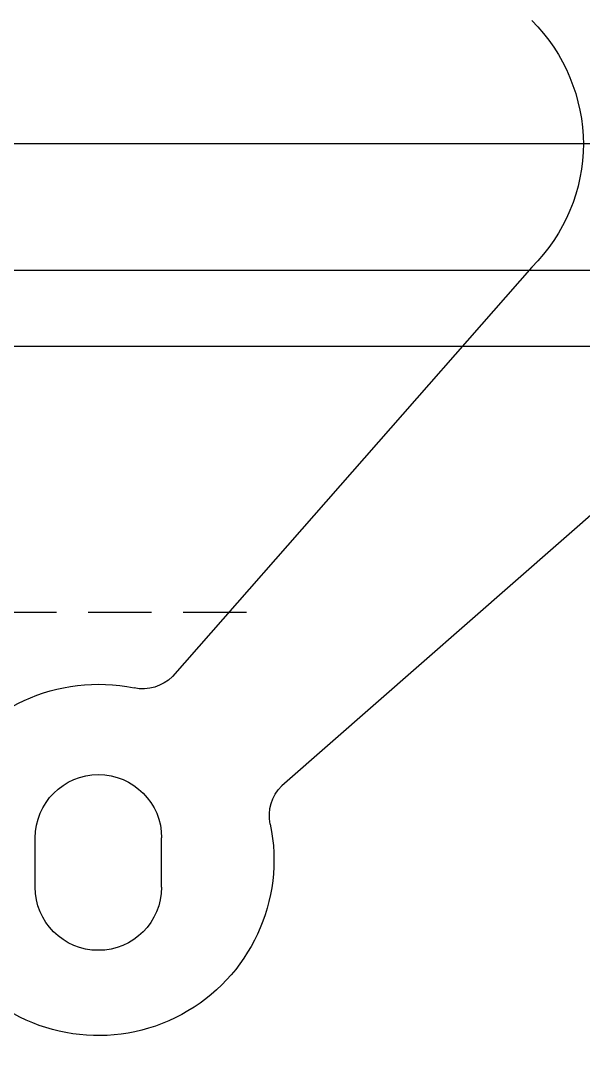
# Model space of a CAD drawing. Header units: inches. Extents: x 21 to 32698, y 13 to 3712.
# Drawn here: x 12852.53 to 12863.64, y 1659.16 to 1679.51 of the extents above; entities that cross this region are included whole.
import ezdxf

# ---------------------------------------------------------------- set-up
doc = ezdxf.new("R2010")
doc.units = ezdxf.units.IN
doc.header["$MEASUREMENT"] = 0
doc.linetypes.add('1+1 dbx a2$0$374_BLD_A1_BLOK_2$0$HIDDEN', pattern=[0.375, 0.25, -0.125])
for name, color, linetype, lineweight in [('Z_MİM_$AUDIT_BAD_LAYER1', 8, 'Continuous', 25), ('Z_MİM_-KM-GLAZ', 8, 'Continuous', 25), ('Z_MİM_-KM-WALL-PLASTER', 8, 'Continuous', 25)]:
    doc.layers.add(name, color=color, linetype=linetype, lineweight=lineweight)

# ---------------------------------------------------------------- blocks, each defined once
blk = doc.blocks.new('-KM-AL2 210_900')
at = {"linetype": '1+1 dbx a2$0$374_BLD_A1_BLOK_2$0$HIDDEN', "ltscale": 5}
blk.add_line((1409.028, 1414.288, -0.002), (1434.998, 1414.288, -0.002), dxfattribs=at)
blk = doc.blocks.new('BLK_MARKIZ_PL')
at = {"ltscale": 0.1}
for p, q in [((88.653, 0, -0.001), (88.653, -124.544, 0.001)), ((90.153, 0, -0.001), (90.153, -131.044, 0.001))]:
    blk.add_line(p, q, dxfattribs=at)
for centre, radius, start, end in [((100.297, -7.347, -0.001), 3.468, 258.274, 191.7612), ((99.862, -7.351, -0.001), 1.248, 90.0176, 270.0176), ((100.834, -7.35, -0.001), 1.248, 270.0176, 90.0176), ((96.088, -8.224, -0.001), 0.832, 315.0176, 11.7612), ((99.423, -11.557, -0.001), 0.832, 78.274, 135.0176), ((86.18, -13.454, -0.001), 3.468, 225.0176, 269.864), ((86.142, -13.455, -0.001), 3.468, 270.1712, 315.0176)]:
    blk.add_arc(centre, radius, start, end)
at = {"layer": 'Z_MİM_$AUDIT_BAD_LAYER1'}
for p, q in [((86.153, 0, -0.001), (86.153, -135.044, 0.001)), ((100.833, -6.102, -0.001), (99.862, -6.102, -0.001)), ((100.834, -8.599, -0.001), (99.863, -8.599, -0.001)), ((88.594, -15.906, -0.001), (96.676, -8.812, -0.001)), ((91.746, -19.055, -0.001), (98.835, -10.969, -0.001))]:
    blk.add_line(p, q, dxfattribs=at)

msp = doc.modelspace()

# ---------------------------------------------------------------- block references
at = {"layer": 'Z_MİM_-KM-GLAZ', "rotation": 180}
msp.add_blockref('-KM-AL2 210_900', (14266.016, 3082.114), dxfattribs=at)

# ---------------------------------------------------------------- next in the draw order: block references
at = {"layer": 'Z_MİM_-KM-WALL-PLASTER', "ltscale": 1.5, "xscale": -1, "rotation": 89.99999999999991}
msp.add_blockref('BLK_MARKIZ_PL', (12846.714, 1763.237), dxfattribs=at)

doc.saveas('drawing.dxf')
